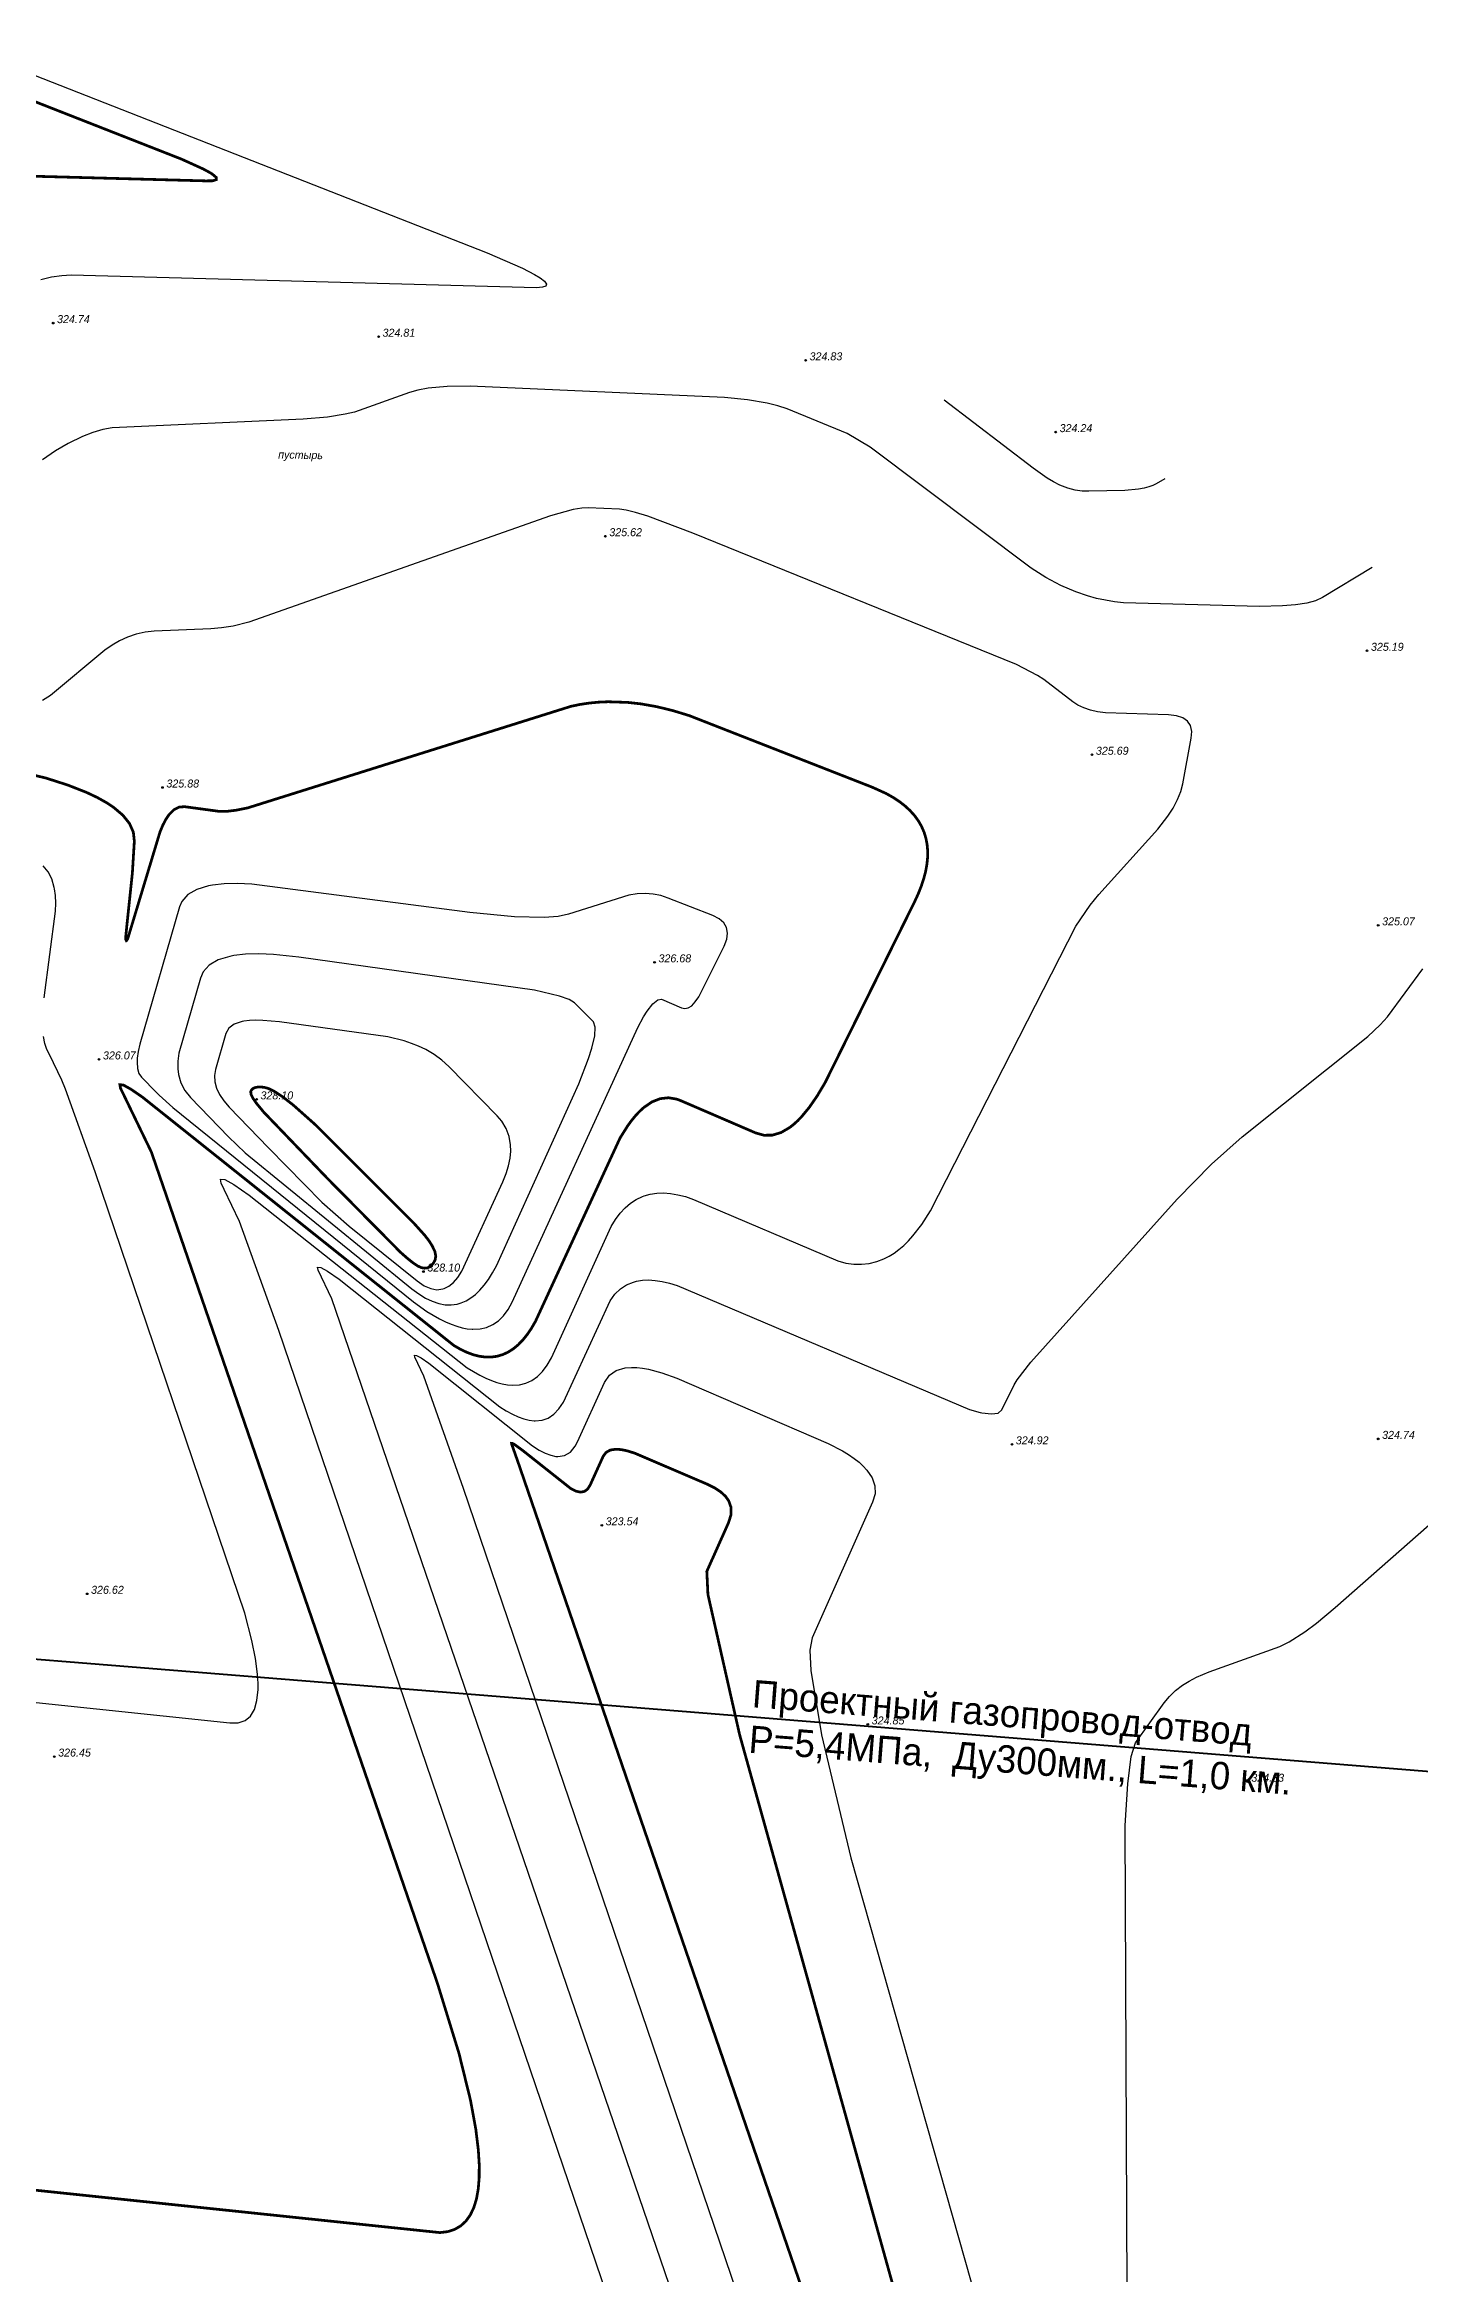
# Model space of a CAD drawing. Extents: x 108150 to 142535, y -18867 to -9422.
# Drawn here: x 141503.8 to 141654.3, y -13687.9 to -13443.9 of the extents above; entities that cross this region are included whole.
import ezdxf

# ---------------------------------------------------------------- set-up
doc = ezdxf.new("R2010")
doc.units = 0
doc.header["$MEASUREMENT"] = 0
for name, color, linetype in [('(039) Земля', 7, 'Continuous'), ('CONTOURS-LABEL', 7, 'Continuous'), ('GEO_POINTS111', 7, 'Continuous'), ('R_Поверхность1_CNT-MAJ', 7, 'Continuous'), ('R_Поверхность1_CNT-MIN', 7, 'Continuous')]:
    doc.layers.add(name, color=color, linetype=linetype)
doc.styles.add('BM-431', font='')
doc.styles.get('BM-431').set_extended_font_data('Bm431', italic=True)

msp = doc.modelspace()

# ---------------------------------------------------------------- linework, layer by layer
at = {"layer": 'GEO_POINTS111'}
for points, elevation in [([(141504.7402, -13474.4324), (141504.7402, -13474.4324)], 324.7414), ([(141540.3604, -13475.9213), (141540.3604, -13475.9213)], 324.807), ([(141587.0994, -13478.5043), (141587.0994, -13478.5043)], 324.827), ([(141614.4644, -13486.3623), (141614.4644, -13486.3623)], 324.237), ([(141565.1777, -13497.7571), (141565.1777, -13497.7571)], 325.6184), ([(141648.5404, -13510.3003), (141648.5404, -13510.3003)], 325.187), ([(141618.4345, -13521.6799), (141618.4345, -13521.6799)], 325.6887), ([(141516.708, -13525.2683), (141516.708, -13525.2683)], 325.8802), ([(141649.7651, -13540.3516), (141649.7651, -13540.3516)], 325.0655), ([(141570.5632, -13544.4065), (141570.5632, -13544.4065)], 326.6825), ([(141509.7634, -13555.0313), (141509.7634, -13555.0313)], 326.069), ([(141527.0054, -13559.4063), (141527.0054, -13559.4063)], 328.097), ([(141649.7651, -13596.5701), (141649.7651, -13596.5701)], 324.7448), ([(141609.6729, -13597.1682), (141609.6729, -13597.1682)], 324.9199), ([(141564.7894, -13606.0283), (141564.7894, -13606.0283)], 323.535), ([(141508.4617, -13613.5294), (141508.4617, -13613.5294)], 326.6168), ([(141593.9004, -13627.8253), (141593.9004, -13627.8253)], 324.849), ([(141504.8608, -13631.3471), (141504.8608, -13631.3471)], 326.4465), ([(141635.4514, -13634.1003), (141635.4514, -13634.1003)], 324.326)]:
    msp.add_lwpolyline(points, dxfattribs=dict(at, elevation=elevation))
for centre in [(141504.7402, -13474.4324, 324.7414), (141540.3604, -13475.9213, 324.807), (141587.0994, -13478.5043, 324.827), (141614.4644, -13486.3623, 324.237), (141565.1777, -13497.7571, 325.6184), (141648.5404, -13510.3003, 325.187), (141618.4345, -13521.6799, 325.6887), (141516.708, -13525.2683, 325.8802), (141649.7651, -13540.3516, 325.0655), (141570.5632, -13544.4065, 326.6825), (141509.7634, -13555.0313, 326.069), (141527.0054, -13559.4063, 328.097), (141609.6729, -13597.1682, 324.9199), (141649.7651, -13596.5701, 324.7448), (141564.7894, -13606.0283, 323.535), (141508.4617, -13613.5294, 326.6168), (141593.9004, -13627.8253, 324.849), (141504.8608, -13631.3471, 326.4465), (141635.4514, -13634.1003, 324.326)]:
    msp.add_circle(centre, 0.0875, dxfattribs=at)
at = {"layer": 'R_Поверхность1_CNT-MAJ', "color": 42, "const_width": 0.3, "elevation": 324}
msp.add_lwpolyline([(141631.7764, -13820.8647), (141555.6302, -13599.1442), (141554.9313, -13597.1654), (141554.9144, -13597.0594), (141555.0235, -13597.0716), (141555.2585, -13597.202), (141556.1064, -13597.8173), (141561.4129, -13602.0219), (141561.9789, -13602.2992), (141562.4718, -13602.3987), (141562.8915, -13602.3204), (141563.238, -13602.0643), (141563.5114, -13601.6303), (141564.932, -13598.493), (141565.2478, -13598.0563), (141565.7216, -13597.7918), (141566.3534, -13597.6996), (141566.9517, -13597.7467), (141567.645, -13597.8972), (141568.4333, -13598.1513), (141576.3052, -13601.5211), (141577.1443, -13601.9361), (141577.825, -13602.389), (141578.3473, -13602.88), (141578.6729, -13603.3384), (141578.9348, -13604.0707), (141578.9329, -13604.8665), (141578.6674, -13605.7255), (141576.2833, -13611.0697), (141576.4031, -13613.595), (141579.8743, -13628.9589), (141634.7734, -13826.1468)], dxfattribs=at)
at = {"layer": 'R_Поверхность1_CNT-MIN', "color": 44}
for points, elevation in [([(141649.0971, -13501.1668), (141643.6489, -13504.4829), (141642.9184, -13504.816), (141641.9377, -13505.0786), (141640.7067, -13505.2705), (141639.3071, -13505.3873), (141636.7852, -13505.4432), (141621.8752, -13505.038), (141620.8855, -13504.9316), (141619.9024, -13504.7718), (141618.9259, -13504.5585), (141617.9561, -13504.2918), (141616.6836, -13503.857), (141615.0336, -13503.1457), (141613.4034, -13502.2738), (141611.7932, -13501.2414), (141594.1454, -13488.0034), (141591.6272, -13486.5217), (141585.0781, -13483.8278), (141584.0646, -13483.4798), (141582.8713, -13483.1788), (141580.7459, -13482.8161), (141578.2206, -13482.5595), (141550.3686, -13481.3256), (141547.8751, -13481.365), (141545.8024, -13481.5536), (141544.667, -13481.7615), (141543.7243, -13482.0352), (141537.7375, -13484.1621), (141536.7048, -13484.4086), (141534.7582, -13484.7238), (141532.0954, -13484.9557), (141511.2164, -13485.8777), (141510.1651, -13486.087), (141509.0791, -13486.4083), (141507.9584, -13486.8417), (141506.3839, -13487.6079), (141504.9943, -13488.4218), (141503.5585, -13489.3846)], 325), ([(141626.402, -13491.4653), (141625.463, -13492.0368), (141625.1069, -13492.2151), (141624.6645, -13492.3691), (141624.1359, -13492.4988), (141623.521, -13492.6041), (141622.0324, -13492.7417), (141618.0971, -13492.8316), (141617.3622, -13492.8179), (141616.6069, -13492.7316), (141615.7931, -13492.5111), (141614.9209, -13492.1562), (141614.2405, -13491.8085), (141613.5284, -13491.3877), (141612.0089, -13490.3272), (141602.2661, -13482.8595)], 324.5), ([(141503.7736, -13548.2773), (141504.9936, -13538.8146), (141505.0247, -13537.9241), (141504.9892, -13537.1008), (141504.8872, -13536.3448), (141504.8598, -13536.2063), (141504.5876, -13535.2804), (141504.1854, -13534.4859), (141503.6532, -13533.8228)], 326.5), ([(141405.21, -13615.1894), (141524.0699, -13627.6649), (141524.9846, -13627.6511), (141525.7398, -13627.3988), (141526.3354, -13626.9079), (141526.7716, -13626.1784), (141527.0482, -13625.2104), (141527.1654, -13624.0038), (141527.1652, -13623.3492), (141527.1038, -13622.331), (141526.8772, -13620.6026), (141526.4894, -13618.6329), (141525.7214, -13615.6314), (141509.3326, -13567.3228), (141506.1084, -13558.3016), (141505.6949, -13557.3047), (141504.3362, -13554.4933), (141504.0645, -13553.931), (141503.8306, -13553.3001), (141503.6726, -13552.532)], 326.5), ([(141622.4361, -13723.8561), (141622.0865, -13638.9027), (141622.3541, -13634.3472), (141622.7238, -13631.3228), (141623.1954, -13629.8295), (141626.3312, -13625.4633), (141626.904, -13624.7631), (141627.5772, -13624.1179), (141628.3508, -13623.5276), (141629.0764, -13623.0753), (141629.8726, -13622.6616), (141631.274, -13622.0867), (141638.9923, -13619.3028), (141640.0117, -13618.7794), (141641.7263, -13617.6944), (141643.0064, -13616.7437), (141645.0446, -13615.0253), (141698.6524, -13567.8893)], 324.5)]:
    msp.add_lwpolyline(points, dxfattribs=dict(at, elevation=elevation))

# ---------------------------------------------------------------- texts
at = {"layer": '(039) Земля', "linetype": 'Continuous', "style": 'BM-431', "width": 1}
msp.add_text('пустырь', height=0.87, rotation=359.155003, dxfattribs=at).set_placement((141529.3707, -13489.253))
at = {"insert": (141581.4071, -13622.945), "char_height": 3, "attachment_point": 1, "rotation": 355.560591}
msp.add_mtext_dynamic_manual_height_columns('Проектный газопровод-отвод \\PР=5,4МПа,  Ду300мм., L=1,0 км.', width=110.478525, gutter_width=12.5, heights=[0], dxfattribs=at)
at = {"layer": 'GEO_POINTS111', "color": 7, "char_height": 0.876, "attachment_point": 1}
for s, insert, width in [('\\fD431|b0|i1|c0|p34;\\W1.0000000000;\\T1.0000000000;\\o\\l324.74', (141505.167, -13473.5564, 324.7414), 3.948161), ('\\fD431|b0|i1|c0|p34;\\W1.0000000000;\\T1.0000000000;\\o\\l324.81', (141540.7872, -13475.0453, 324.807), 3.866017), ('\\fD431|b0|i1|c0|p34;\\W1.0000000000;\\T1.0000000000;\\o\\l324.83', (141587.5262, -13477.6283, 324.827), 4.120662), ('\\fD431|b0|i1|c0|p34;\\W1.0000000000;\\T1.0000000000;\\o\\l324.24', (141614.8912, -13485.4863, 324.237), 4.050253), ('\\fD431|b0|i1|c0|p34;\\W1.0000000000;\\T1.0000000000;\\o\\l325.62', (141565.6045, -13496.8811, 325.6184), 4.018569), ('\\fD431|b0|i1|c0|p34;\\W1.0000000000;\\T1.0000000000;\\o\\l325.19', (141648.9672, -13509.4243, 325.187), 3.75043), ('\\fD431|b0|i1|c0|p34;\\W1.0000000000;\\T1.0000000000;\\o\\l325.69', (141618.8614, -13520.8039, 325.6887), 4.002727), ('\\fD431|b0|i1|c0|p34;\\W1.0000000000;\\T1.0000000000;\\o\\l325.88', (141517.1348, -13524.3923, 325.8802), 4.04908), ('\\fD431|b0|i1|c0|p34;\\W1.0000000000;\\T1.0000000000;\\o\\l325.07', (141650.192, -13539.4756, 325.0655), 4.006835), ('\\fD431|b0|i1|c0|p34;\\W1.0000000000;\\T1.0000000000;\\o\\l326.68', (141570.9901, -13543.5305, 326.6825), 4.084871), ('\\fD431|b0|i1|c0|p34;\\W1.0000000000;\\T1.0000000000;\\o\\l326.07', (141510.1902, -13554.1553, 326.069), 4.060814), ('\\fD431|b0|i1|c0|p34;\\W1.0000000000;\\T1.0000000000;\\o\\l328.10', (141527.4322, -13558.5303, 328.097), 3.850762), ('\\fD431|b0|i1|c0|p34;\\W1.0000000000;\\T1.0000000000;\\o\\l324.92', (141610.0998, -13596.2922, 324.9199), 4.072549), ('\\fD431|b0|i1|c0|p34;\\W1.0000000000;\\T1.0000000000;\\o\\l324.74', (141650.192, -13595.6941, 324.7448), 3.948161), ('\\fD431|b0|i1|c0|p34;\\W1.0000000000;\\T1.0000000000;\\o\\l323.54', (141565.2162, -13605.1523, 323.535), 3.954028), ('\\fD431|b0|i1|c0|p34;\\W1.0000000000;\\T1.0000000000;\\o\\l326.62', (141508.8886, -13612.6534, 326.6168), 4.072549), ('\\fD431|b0|i1|c0|p34;\\W1.0000000000;\\T1.0000000000;\\o\\l324.85', (141594.3272, -13626.9493, 324.849), 4.105407), ('\\fD431|b0|i1|c0|p34;\\W1.0000000000;\\T1.0000000000;\\o\\l326.45', (141505.2876, -13630.4711, 326.4465), 4.087218), ('\\fD431|b0|i1|c0|p34;\\W1.0000000000;\\T1.0000000000;\\o\\l324.33', (141635.8782, -13633.2243, 324.326), 4.042626)]:
    msp.add_mtext(s, dxfattribs=dict(at, insert=insert, width=width))

# ---------------------------------------------------------------- wipeouts: each hides what was drawn before it
at = {"color": 42}
for points in [[(141521.9082, -13457.9415), (141521.8655, -13459.8235), (141517.8939, -13459.7333), (141517.9366, -13457.8514)], [(141569.5674, -13510.3335), (141568.2083, -13511.6529), (141565.4347, -13508.7958), (141566.7938, -13507.4764)], [(141541.3223, -13581.7627), (141542.5046, -13580.2828), (141545.6157, -13582.7684), (141544.4333, -13584.2482)], [(141583.2259, -13589.7586), (141584.9852, -13590.4284), (141583.5717, -13594.1411), (141581.8124, -13593.4712)]]:
    msp.add_wipeout(points, dxfattribs=at).dxf.layer = 'CONTOURS-LABEL'

# ---------------------------------------------------------------- next in the draw order: linework, layer by layer
at = {"layer": 'R_Поверхность1_CNT-MAJ', "color": 42, "const_width": 0.3, "elevation": 324}
msp.add_lwpolyline([(141495.7271, -13447.4273), (141518.804, -13456.4864), (141521.1583, -13457.5548), (141521.9248, -13457.9708), (141522.1454, -13458.109), (141522.5843, -13458.4759), (141522.6083, -13458.7236), (141522.2176, -13458.8519), (141521.4461, -13458.8625), (141500.3764, -13458.292)], dxfattribs=at)
at = {"layer": 'R_Поверхность1_CNT-MIN', "color": 44, "elevation": 324.5}
for points in [[(141494.0855, -13443.941), (141552.2606, -13466.7314), (141556.1259, -13468.43), (141557.4137, -13469.0938), (141558.0312, -13469.4661), (141558.5327, -13469.8511), (141558.7448, -13470.1528), (141558.6674, -13470.3712), (141558.3005, -13470.5064), (141557.6441, -13470.5583), (141506.7095, -13469.1833), (141505.6754, -13469.2396), (141504.5731, -13469.4118), (141503.4025, -13469.6999)], [(141624.1205, -13820.9774), (141549.635, -13601.9919), (141545.3248, -13589.6915), (141544.3311, -13587.6355), (141544.2962, -13587.4155), (141544.5226, -13587.4408), (141545.0103, -13587.7114), (141545.8585, -13588.2995), (141557.2113, -13597.3396), (141557.92, -13597.7959), (141558.5818, -13598.1384), (141559.1968, -13598.3671), (141559.7649, -13598.4819), (141559.9798, -13598.496), (141560.7212, -13598.3844), (141561.3556, -13598.0128), (141561.883, -13597.381), (141562.1372, -13596.9013), (141565.0855, -13590.3907), (141565.6135, -13589.6057), (141566.3726, -13589.0727), (141567.3629, -13588.7916), (141568.0351, -13588.7441), (141568.6089, -13588.7643), (141569.2284, -13588.8345), (141569.8937, -13588.9544), (141571.3614, -13589.344), (141573.0121, -13589.9331), (141589.5712, -13597.0727), (141591.128, -13597.8805), (141591.8015, -13598.2904), (141592.405, -13598.7043), (141592.9387, -13599.1222), (141593.4023, -13599.5441), (141593.8076, -13599.9839), (141594.3772, -13600.8412), (141594.6715, -13601.7142), (141594.6904, -13602.603), (141594.4339, -13603.5076), (141587.8177, -13618.3391), (141587.5748, -13619.6877), (141587.6608, -13621.9072), (141588.8199, -13628.9588), (141592.0578, -13642.4381), (141615.6132, -13725.563)]]:
    msp.add_lwpolyline(points, dxfattribs=at)

# ---------------------------------------------------------------- next in the draw order: wipeouts: each hides what was drawn before it
at = {"color": 42}
msp.add_wipeout([(141542.9387, -13578.0254), (141543.9858, -13576.4518), (141547.3073, -13578.662), (141546.2602, -13580.2355)], dxfattribs=at).dxf.layer = 'CONTOURS-LABEL'

# ---------------------------------------------------------------- next in the draw order: linework, layer by layer
at = {"color": 3, "lineweight": 40, "elevation": 326}
msp.add_lwpolyline([(140873.329, -13549.0756), (140871.2371, -13552.4465), (140903.7519, -13572.3852), (141842.4078, -13648.0543), (141857.2328, -13645.7676)], dxfattribs=at)
at = {"layer": 'GEO_POINTS111', "elevation": 328.1}
msp.add_lwpolyline([(141545.2694, -13578.2523), (141545.2694, -13578.2523)], dxfattribs=at)
at = {"layer": 'GEO_POINTS111'}
msp.add_circle((141545.2694, -13578.2523, 328.1), 0.0875, dxfattribs=at)
at = {"layer": 'R_Поверхность1_CNT-MAJ', "color": 42, "const_width": 0.3, "elevation": 326}
msp.add_lwpolyline([(141341.6475, -13661.9165), (141547.0735, -13683.4547), (141547.9268, -13683.3493), (141548.6862, -13683.1032), (141549.3515, -13682.7165), (141549.9228, -13682.1892), (141550.4001, -13681.5212), (141550.7833, -13680.7127), (141551.0726, -13679.7634), (141551.2678, -13678.6736), (141551.3689, -13677.4431), (141551.3724, -13675.9513), (141551.2769, -13674.4189), (141551.0016, -13672.1544), (141550.4198, -13668.9683), (141549.1615, -13663.844), (141546.7831, -13656.118), (141515.492, -13565.173), (141514.0819, -13562.2553), (141513.7999, -13561.6717), (141512.1078, -13558.1705), (141512.0483, -13557.7958), (141512.4338, -13557.8389), (141513.2644, -13558.2996), (141514.5078, -13559.1548), (141548.6021, -13586.3493), (141549.3308, -13586.7683), (141550.0394, -13587.1041), (141550.728, -13587.3567), (141551.3964, -13587.526), (141552.0447, -13587.6122), (141552.673, -13587.615), (141553.2812, -13587.5347), (141553.3993, -13587.5089), (141553.9878, -13587.3271), (141554.5559, -13587.0608), (141555.1036, -13586.71), (141555.6309, -13586.2747), (141556.1378, -13585.7549), (141556.6243, -13585.1506), (141557.0904, -13584.4618), (141557.5361, -13583.6884), (141566.7922, -13563.6229), (141567.6333, -13562.285), (141568.0568, -13561.7068), (141568.4823, -13561.1891), (141568.9098, -13560.7319), (141569.3946, -13560.2887), (141570.2797, -13559.6816), (141571.1732, -13559.3277), (141572.0751, -13559.2267), (141572.9854, -13559.3788), (141573.4101, -13559.5351), (141581.6079, -13563.0691), (141582.5304, -13563.3298), (141583.4612, -13563.32), (141584.4005, -13563.0398), (141585.3481, -13562.4891), (141585.7902, -13562.1421), (141586.2159, -13561.7547), (141586.6433, -13561.3139), (141587.5029, -13560.272), (141588.3692, -13559.0162), (141589.2421, -13557.5467), (141599.0053, -13537.8085), (141599.4133, -13536.9247), (141599.7542, -13536.0678), (141600.0281, -13535.2379), (141600.235, -13534.4349), (141600.3749, -13533.6589), (141600.4477, -13532.9097), (141600.4535, -13532.1876), (141600.3923, -13531.4923), (141600.264, -13530.824), (141600.0687, -13530.1826), (141600.0594, -13530.1571), (141599.7858, -13529.5266), (141599.4412, -13528.9246), (141599.0258, -13528.3511), (141598.5395, -13527.8061), (141597.9822, -13527.2896), (141597.354, -13526.8016), (141596.6549, -13526.3421), (141595.8849, -13525.9111), (141594.3559, -13525.2211), (141574.3517, -13517.393), (141572.5546, -13516.8441), (141570.7999, -13516.418), (141569.0877, -13516.1147), (141567.6146, -13515.9493), (141565.475, -13515.8798), (141564.4327, -13515.9248), (141563.4089, -13516.0229), (141562.4034, -13516.1743), (141561.4163, -13516.3789), (141526.0471, -13527.4945), (141524.7027, -13527.761), (141523.6465, -13527.8871), (141522.8786, -13527.8729), (141519.1359, -13527.3664), (141518.5296, -13527.4074), (141517.9583, -13527.6991), (141517.4221, -13528.2415), (141517.0794, -13528.7504), (141516.7528, -13529.3738), (141516.4421, -13530.1119), (141512.9088, -13541.8048), (141512.789, -13542.011), (141512.7509, -13542.0335), (141512.6955, -13541.9211), (141512.6896, -13541.5748), (141512.8266, -13540.1806), (141513.4095, -13534.6593), (141513.6272, -13531.1432), (141513.5194, -13530.162), (141513.1035, -13529.2163), (141512.3796, -13528.3061), (141511.3477, -13527.4314), (141510.6179, -13526.9464), (141509.5867, -13526.3683), (141508.404, -13525.8077), (141506.3459, -13524.9996), (141503.9469, -13524.2307), (141481.6813, -13518.9073)], dxfattribs=at)
at = {"layer": 'R_Поверхность1_CNT-MAJ', "color": 42, "const_width": 0.3, "elevation": 328}
msp.add_lwpolyline([(141534.8509, -13568.153), (141542.7686, -13576.1535), (141543.521, -13576.8164), (141544.1518, -13577.3164), (141544.6617, -13577.654), (141545.0506, -13577.8293), (141545.3659, -13577.8844), (141545.6547, -13577.8613), (141545.917, -13577.7602), (141546.1528, -13577.5809), (141546.3621, -13577.3236), (141546.545, -13576.9881), (141546.6214, -13576.5639), (141546.5117, -13576.0401), (141546.2156, -13575.4169), (141545.8784, -13574.894), (141545.4401, -13574.3171), (141544.2601, -13573.0014), (141533.4475, -13562.1882), (141531.0271, -13560.0325), (141529.851, -13559.1173), (141528.9237, -13558.5141), (141528.3287, -13558.2228), (141527.8439, -13558.0869), (141527.4448, -13558.0515), (141527.1069, -13558.0614), (141526.8303, -13558.1167), (141526.6149, -13558.2173), (141526.4607, -13558.3633), (141526.3677, -13558.5547), (141526.3909, -13558.8339), (141526.5849, -13559.2433), (141526.95, -13559.7828), (141527.7787, -13560.7915), (141534.7431, -13568.0415)], close=True, dxfattribs=at)
at = {"layer": 'R_Поверхность1_CNT-MIN', "color": 44}
for points, elevation in [([(141571.9269, -13709.6577), (141529.4518, -13584.699), (141525.1542, -13572.7623), (141523.4681, -13569.2735), (141523.1309, -13568.5757), (141523.0598, -13568.1277), (141523.5208, -13568.1792), (141524.5139, -13568.7301), (141526.2045, -13569.901), (141550.0533, -13588.8045), (141551.4271, -13589.6114), (141552.0795, -13589.9311), (141552.7089, -13590.1948), (141553.3153, -13590.4026), (141553.8987, -13590.5545), (141554.4591, -13590.6505), (141554.9957, -13590.6906), (141555.7643, -13590.6452), (141556.4804, -13590.472), (141557.144, -13590.1712), (141557.755, -13589.7426), (141558.3134, -13589.1863), (141558.8193, -13588.5023), (141559.2726, -13587.6906), (141565.8242, -13573.3207), (141566.2947, -13572.547), (141566.804, -13571.8648), (141567.3521, -13571.2741), (141567.9388, -13570.7749), (141568.5643, -13570.3672), (141569.2284, -13570.0511), (141569.4191, -13569.9797), (141570.0894, -13569.7896), (141570.7941, -13569.6805), (141571.533, -13569.6524), (141572.3062, -13569.7053), (141573.1136, -13569.8392), (141573.9554, -13570.0542), (141574.8314, -13570.3501), (141590.6085, -13577.0836), (141591.4988, -13577.317), (141592.3705, -13577.442), (141593.2235, -13577.4587), (141594.0579, -13577.367), (141594.8736, -13577.1669), (141595.6706, -13576.8585), (141596.2435, -13576.5634), (141596.7816, -13576.2269), (141597.3104, -13575.8371), (141597.8301, -13575.3941), (141598.3406, -13574.8979), (141598.842, -13574.3484), (141599.8172, -13573.0898), (141600.7558, -13571.6182), (141616.6643, -13540.4543), (141618.2491, -13538.1405), (141619.1932, -13536.9887), (141625.6495, -13529.8196), (141626.7302, -13528.414), (141627.3081, -13527.517), (141627.8014, -13526.5871), (141628.1586, -13525.6981), (141628.3797, -13524.8499), (141629.2981, -13519.8833), (141629.3561, -13519.1224), (141629.2243, -13518.4951), (141628.9025, -13518.0014), (141628.3908, -13517.6414), (141627.6891, -13517.4151), (141626.7975, -13517.3224), (141619.9298, -13517.1096), (141619.0577, -13516.9889), (141618.2618, -13516.8049), (141617.5423, -13516.5577), (141616.8991, -13516.2473), (141616.3322, -13515.8736), (141613.1595, -13513.4417), (141612.4752, -13512.9899), (141610.1732, -13511.8069), (141574.7385, -13497.4066), (141569.8226, -13495.5804), (141568.4891, -13495.1639), (141567.4589, -13494.9038), (141566.7321, -13494.8001), (141563.2815, -13494.6472), (141562.5855, -13494.685), (141561.6477, -13494.8494), (141559.1568, -13495.5238), (141526.167, -13507.181), (141524.4301, -13507.5897), (141523.1825, -13507.8036), (141521.9936, -13507.9139), (141515.8062, -13508.1691), (141514.8161, -13508.2668), (141513.844, -13508.4777), (141512.8899, -13508.8016), (141511.99, -13509.2194), (141511.1945, -13509.6846), (141510.4125, -13510.2344), (141504.469, -13515.1837), (141503.5602, -13515.7368)], 325.5), ([(141593.6901, -13752.0573), (141535.2395, -13581.2269), (141533.731, -13578.1056), (141533.678, -13577.7716), (141534.0217, -13577.81), (141534.7621, -13578.2207), (141536.0315, -13579.1002), (141553.6341, -13593.0763), (141554.3359, -13593.5159), (141555.0068, -13593.8806), (141555.6469, -13594.1703), (141556.2561, -13594.385), (141556.8345, -13594.5246), (141557.382, -13594.5893), (141557.4877, -13594.5933), (141558.2474, -13594.5261), (141558.9366, -13594.2876), (141559.5553, -13593.8777), (141560.1035, -13593.2966), (141560.5812, -13592.5441), (141565.6896, -13581.444), (141566.2167, -13580.733), (141566.8203, -13580.1552), (141567.5003, -13579.7108), (141568.2567, -13579.3997), (141568.6015, -13579.3078), (141569.234, -13579.2053), (141569.9084, -13579.1758), (141570.6246, -13579.2191), (141571.3826, -13579.3354), (141572.1824, -13579.5245), (141573.0239, -13579.7866), (141605.0466, -13593.3502), (141606.2071, -13593.6658), (141606.3799, -13593.7032), (141607.4463, -13593.8408), (141608.1758, -13593.7412), (141608.5683, -13593.4043), (141609.9132, -13590.671), (141610.2655, -13590.091), (141611.7388, -13588.1842), (141627.7698, -13570.3162), (141631.5325, -13566.4969), (141634.8618, -13563.5064), (141648.6461, -13552.5211), (141649.9869, -13551.2281), (141650.7693, -13550.3744), (141654.6442, -13545.1096)], 325)]:
    msp.add_lwpolyline(points, dxfattribs=dict(at, elevation=elevation))
for points, elevation in [([(141516.3305, -13558.9595), (141517.8351, -13560.2934), (141544.1753, -13581.5801), (141545.6421, -13582.6153), (141547.0178, -13583.4314), (141547.6716, -13583.7573), (141548.3025, -13584.0284), (141548.9107, -13584.2448), (141549.4962, -13584.4064), (141550.0588, -13584.5132), (141550.5988, -13584.5653), (141550.6901, -13584.5687), (141551.4643, -13584.5281), (141552.1855, -13584.3598), (141552.8537, -13584.064), (141553.4688, -13583.6405), (141554.0308, -13583.0894), (141554.5399, -13582.4107), (141554.9959, -13581.6044), (141568.7153, -13551.5363), (141569.3609, -13550.3808), (141569.7476, -13549.7641), (141570.38, -13548.9299), (141570.9057, -13548.4923), (141571.3244, -13548.4514), (141573.5162, -13549.3963), (141573.884, -13549.4738), (141574.2568, -13549.3912), (141574.6345, -13549.1485), (141575.0171, -13548.7457), (141575.4048, -13548.1829), (141578.1678, -13542.6424), (141578.4625, -13541.8798), (141578.5564, -13541.1979), (141578.4496, -13540.5966), (141578.142, -13540.076), (141577.6337, -13539.6361), (141576.9247, -13539.2769), (141572.068, -13537.3635), (141571.2474, -13537.0965), (141570.4043, -13536.9333), (141569.5389, -13536.8739), (141568.6511, -13536.9183), (141567.7409, -13537.0665), (141561.1455, -13539.1419), (141560.0114, -13539.3841), (141558.4968, -13539.5028), (141555.249, -13539.4341), (141550.3302, -13538.9626), (141526.4999, -13535.8348), (141524.8807, -13535.7692), (141523.4428, -13535.8049), (141522.1863, -13535.9419), (141521.7509, -13536.0217), (141520.453, -13536.413), (141519.4762, -13536.9837), (141518.8205, -13537.7337), (141518.5605, -13538.3377), (141514.2116, -13553.3496), (141514.043, -13554.1692), (141513.9483, -13554.8951), (141513.9263, -13555.3298), (141513.9718, -13556.0136), (141514.1282, -13556.5572), (141514.3953, -13556.9605), (141516.008, -13558.6263)], 326.5), ([(141523.949, -13563.5167), (141525.7713, -13565.248), (141543.9895, -13580.1279), (141544.7589, -13580.6997), (141545.5092, -13581.1608), (141546.2404, -13581.5114), (141546.9525, -13581.7513), (141547.6456, -13581.8806), (141548.3195, -13581.8992), (141548.9744, -13581.8072), (141549.4099, -13581.6811), (141549.94, -13581.452), (141550.4564, -13581.1431), (141550.959, -13580.7545), (141551.4479, -13580.286), (141551.923, -13579.7377), (141552.3843, -13579.1097), (141552.8318, -13578.4018), (141553.2656, -13577.6141), (141562.2729, -13557.6921), (141563.3413, -13554.9266), (141563.7076, -13553.7844), (141564.0259, -13552.4352), (141564.0799, -13551.4852), (141563.8694, -13550.9344), (141561.8135, -13548.8272), (141561.2294, -13548.4687), (141560.1625, -13548.0957), (141557.4266, -13547.4639), (141531.6286, -13543.828), (141528.8583, -13543.5414), (141527.2366, -13543.4789), (141525.7949, -13543.5193), (141524.5333, -13543.6626), (141524.0749, -13543.7496), (141522.8018, -13544.1422), (141521.8313, -13544.7077), (141521.1634, -13545.4461), (141520.8519, -13546.1445), (141518.5118, -13554.3424), (141518.3972, -13555.2253), (141518.3926, -13556.0567), (141518.4657, -13556.6715), (141518.7246, -13557.5943), (141519.1578, -13558.4355), (141519.7654, -13559.1951), (141523.9456, -13563.5131)], 327), ([(141528.3549, -13564.7553), (141534.1479, -13570.6607), (141537.1395, -13573.282), (141544.5713, -13579.2753), (141545.3327, -13579.801), (141546.0591, -13580.1239), (141546.7506, -13580.244), (141547.407, -13580.1612), (141547.5278, -13580.1225), (141548.0522, -13579.8602), (141548.5514, -13579.4516), (141549.0254, -13578.8967), (141549.474, -13578.1954), (141553.9404, -13568.4205), (141554.3048, -13567.5278), (141554.5731, -13566.6717), (141554.7452, -13565.8523), (141554.8211, -13565.0694), (141554.8051, -13564.3717), (141554.6429, -13563.4519), (141554.3178, -13562.5941), (141553.8297, -13561.7983), (141553.3289, -13561.2136), (141548.0356, -13555.7883), (141547.2912, -13555.1073), (141546.4549, -13554.4958), (141545.5266, -13553.9538), (141544.7283, -13553.5748), (141543.9617, -13553.2712), (141543.1487, -13553.0026), (141541.3836, -13552.5706), (141529.5214, -13550.9284), (141527.7049, -13550.7547), (141526.9208, -13550.7387), (141526.2194, -13550.77), (141525.6007, -13550.8485), (141525.4106, -13550.8857), (141524.5641, -13551.1706), (141523.9794, -13551.6051), (141523.6566, -13552.1891), (141522.5053, -13556.1419), (141522.3889, -13556.8073), (141522.4235, -13557.4858), (141522.609, -13558.1773), (141522.935, -13558.8637), (141523.4043, -13559.5625), (141524.0168, -13560.2738), (141528.2998, -13564.6984)], 327.5)]:
    msp.add_lwpolyline(points, close=True, dxfattribs=dict(at, elevation=elevation))

# ---------------------------------------------------------------- next in the draw order: texts
at = {"layer": 'GEO_POINTS111', "color": 7, "insert": (141545.6962, -13577.3763, 328.1), "char_height": 0.876, "width": 3.850762, "attachment_point": 1}
msp.add_mtext('\\fD431|b0|i1|c0|p34;\\W1.0000000000;\\T1.0000000000;\\o\\l328.10', dxfattribs=at)

doc.saveas('drawing.dxf')
